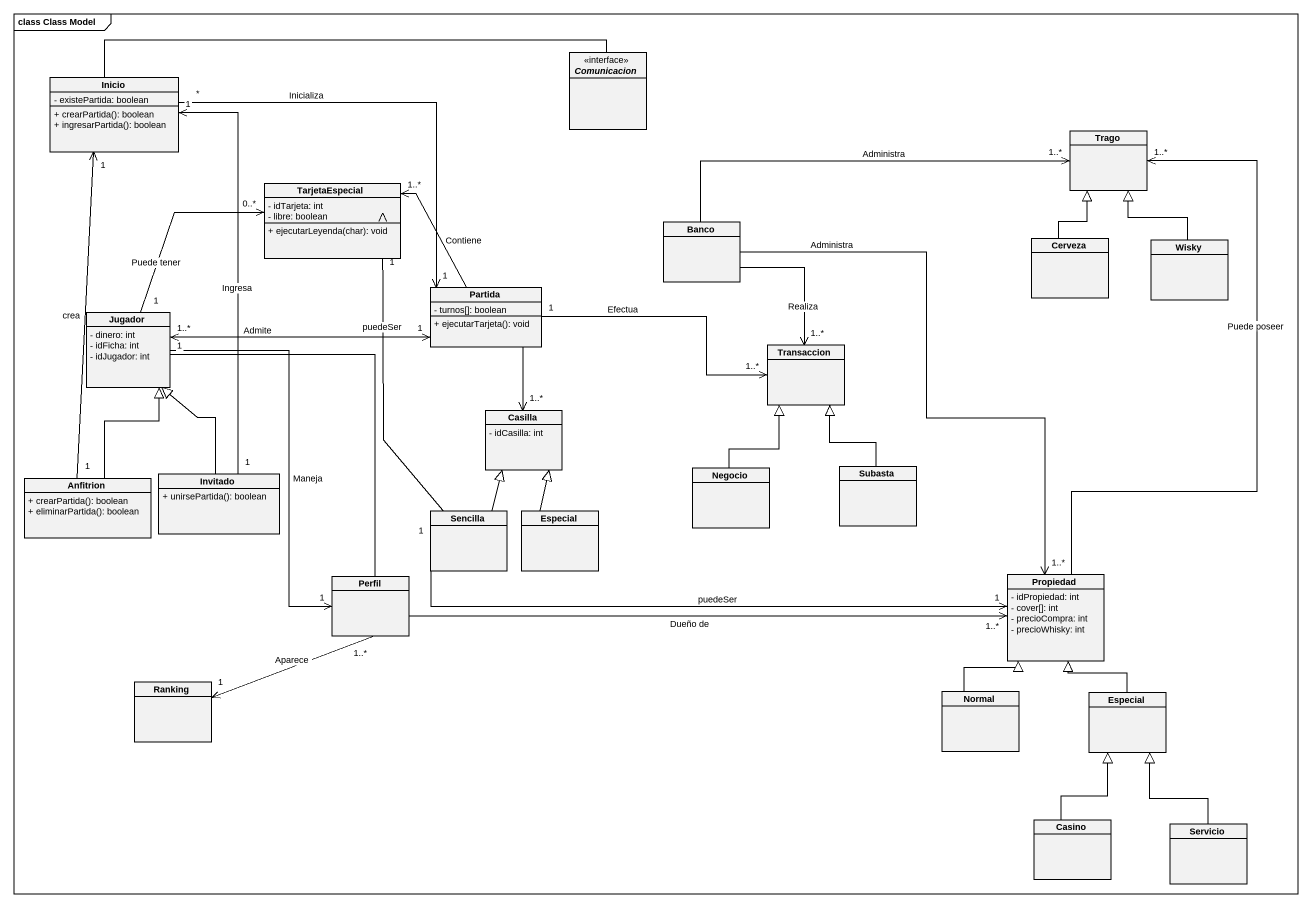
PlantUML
@startuml
mainframe class Class Model
hide circle
hide empty members
skinparam classAttributeIconSize 0
class Inicio {
  - existePartida: boolean
  + crearPartida(): boolean
  + ingresarPartida(): boolean
}
interface Comunicacion <<interface>>
class Trago
class TarjetaEspecial {
  - idTarjeta: int
  - libre: boolean
  + ejecutarLeyenda(char): void
}
class Banco
class Cerveza
class Wisky
class Jugador {
  - dinero: int
  - idFicha: int
  - idJugador: int
}
class Partida {
  - turnos[]: boolean
  + ejecutarTarjeta(): void
}
class Transaccion
class Casilla {
  - idCasilla: int
}
class Invitado {
  + unirsePartida(): boolean
}
class Negocio
class Subasta
class Anfitrion {
  + crearPartida(): boolean
  + eliminarPartida(): boolean
}
class Sencilla
class Especial
class Perfil
class Propiedad {
  - idPropiedad: int
  - cover[]: int
  - precioCompra: int
  - precioWhisky: int
}
class Ranking
class Normal
class "Especial" as Especial_2
class Casino
class Servicio
Inicio -right- Comunicacion
Inicio "*" -right-> "1" Partida : Inicializa
Banco -right-> "1..*" Trago : Administra
Banco --> "1..*" Transaccion : Realiza
Banco --> "1..*" Propiedad : Administra
Cerveza -up-|> Trago
Wisky -up-|> Trago
Jugador "1" -up-> "0..*" TarjetaEspecial : Puede tener
Jugador --> "1" Perfil : Maneja
Jugador "1" -right-> "1..*" Propiedad : Dueño de
Partida -up-> "1..*" TarjetaEspecial : Contiene
Partida "1" <-left-> "1..*" Jugador : Admite
Partida "1" -right-> "1..*" Transaccion : Efectua
Partida --> "1..*" Casilla
Invitado "1" -up-> "1" Inicio : Ingresa
Invitado -up-|> Jugador
Negocio -up-|> Transaccion
Subasta -up-|> Transaccion
Anfitrion "1" -up-> "1" Inicio : crea
Anfitrion -up-|> Jugador
Sencilla -up-> "1" TarjetaEspecial : puedeSer
Sencilla -up-|> Casilla
Sencilla "1" -right-> "1" Propiedad : puedeSer
Especial -up-|> Casilla
Perfil "1..*" -left-> "1" Ranking : Aparece
Propiedad -up-> "1..*" Trago : Puede poseer
Normal -up-|> Propiedad
Especial_2 -up-|> Propiedad
Casino -up-|> Especial_2
Servicio -up-|> Especial_2
@enduml
